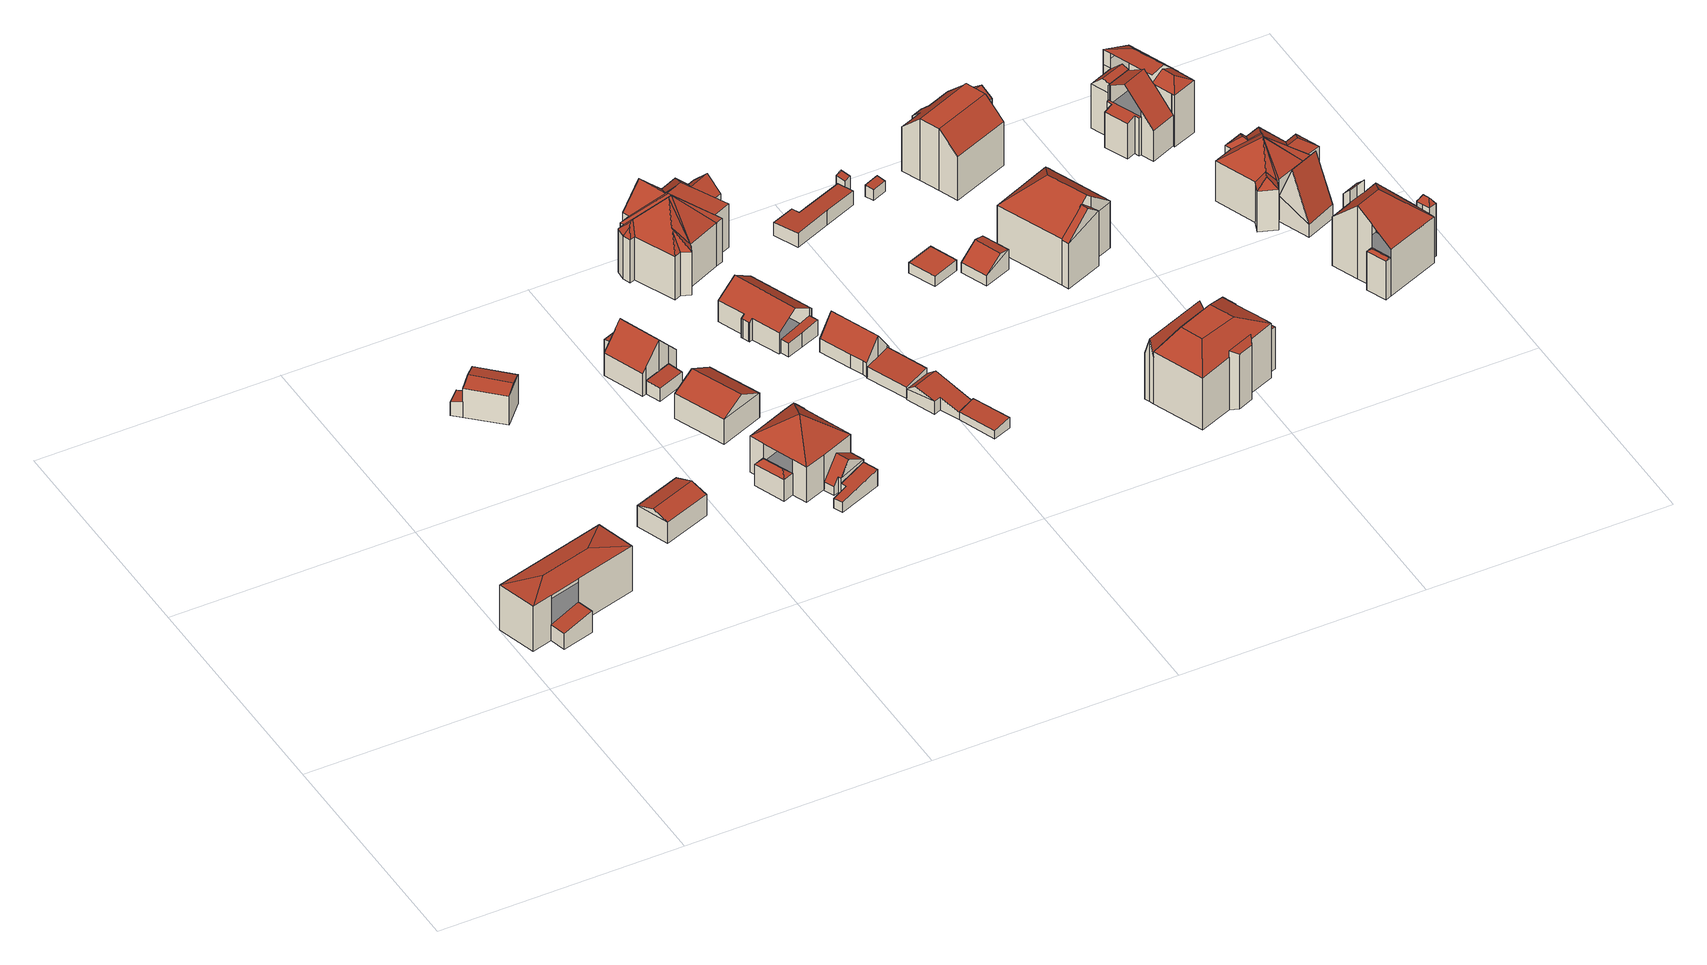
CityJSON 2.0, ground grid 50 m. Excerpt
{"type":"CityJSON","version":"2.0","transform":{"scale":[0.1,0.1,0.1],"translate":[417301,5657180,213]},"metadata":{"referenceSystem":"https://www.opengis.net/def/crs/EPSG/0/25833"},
"CityObjects":{
"building1":{"type":"Building","attributes":{"Gemeindeschluessel":14612000,"Geometrietyp2DReferenz":"3000","function":"31001_9998","roofType":"9999"},"children":["building1-1","building1-2"]},
"building1-1":{"type":"BuildingPart","attributes":{"Dachtyp_tdc":"tdcPolyFlatRoof","Dachneigung":11.46,"QualitaetDacherkennung":30,"Geometrietyp2DReferenz":"3000","measuredHeight":4.99,"roofType":"2100"},"parents":["building1"],"geometry":[{"type":"MultiSurface","lod":"2","boundaries":[[[0,1,2,3]],[[1,4,5,2]],[[6,0,3,7]],[[6,4,1,0]],[[3,2,5,7]]],"semantics":{"surfaces":[{"type":"WallSurface"},{"type":"RoofSurface"},{"type":"GroundSurface"}],"values":[0,0,0,1,2]}}]},
"building1-2":{"type":"BuildingPart","attributes":{"Dachtyp_tdc":"tdcHipRoof","Dachneigung":10.31,"QualitaetDacherkennung":32,"Geometrietyp2DReferenz":"3000","measuredHeight":11.12,"roofType":"3200"},"parents":["building1"],"geometry":[{"type":"MultiSurface","lod":"2","boundaries":[[[8,9,10,11]],[[9,12,6,7,10]],[[13,14,15,5,4]],[[14,16,17,15]],[[16,8,11,17]],[[9,8,18]],[[16,14,19]],[[8,16,19,18]],[[14,13,12,9,18,19]],[[11,10,7,5,15,17]]],"semantics":{"surfaces":[{"type":"WallSurface"},{"type":"RoofSurface"},{"type":"GroundSurface"}],"values":[0,0,0,0,0,1,1,1,1,2]}}]},
"building2":{"type":"Building","attributes":{"Gemeindeschluessel":14612000,"Geometrietyp2DReferenz":"3000","function":"31001_9998","roofType":"9999"},"children":["building2-1","building2-2"]},
"building2-1":{"type":"BuildingPart","attributes":{"Dachtyp_tdc":"tdcPolyFlatRoof","Dachneigung":10.2,"QualitaetDacherkennung":50,"Geometrietyp2DReferenz":"3000","measuredHeight":3.54,"roofType":"2100"},"parents":["building2"],"geometry":[{"type":"MultiSurface","lod":"2","boundaries":[[[20,21,22,23]],[[21,24,25,22]],[[24,26,27,25]],[[26,24,21,20]],[[23,22,25,27]]],"semantics":{"surfaces":[{"type":"WallSurface"},{"type":"RoofSurface"},{"type":"GroundSurface"}],"values":[0,0,0,1,2]}}]},
"building2-2":{"type":"BuildingPart","attributes":{"Dachtyp_tdc":"tdcGableRoof","Dachneigung":13.39,"QualitaetDacherkennung":73,"Geometrietyp2DReferenz":"3000","measuredHeight":7.38,"roofType":"3100"},"parents":["building2"],"geometry":[{"type":"MultiSurface","lod":"2","boundaries":[[[28,29,30,31]],[[29,32,33,30]],[[32,34,20,23,33]],[[32,29,35]],[[28,34,36]],[[29,28,36,35]],[[34,32,35,36]],[[31,30,33,23,27]]],"semantics":{"surfaces":[{"type":"WallSurface"},{"type":"RoofSurface"},{"type":"GroundSurface"}],"values":[0,0,0,0,0,1,1,2]}}]},
"building3":{"type":"Building","attributes":{"Dachtyp_tdc":"tdcGableRoof","Gemeindeschluessel":14612000,"Dachneigung":20.69,"QualitaetDacherkennung":50,"Geometrietyp2DReferenz":"3000","measuredHeight":6.12,"function":"31001_9998","roofType":"3100"},"geometry":[{"type":"Solid","lod":"2","boundaries":[[[[37,38,39,40]],[[38,41,42,39]],[[41,43,44,42]],[[43,37,40,44]],[[41,38,45]],[[37,43,46]],[[38,37,46,45]],[[43,41,45,46]],[[40,39,42,44]]]],"semantics":{"surfaces":[{"type":"WallSurface"},{"type":"RoofSurface"},{"type":"GroundSurface"}],"values":[[0,0,0,0,0,0,1,1,2]]}}]},
"building4":{"type":"Building","attributes":{"Dachtyp_tdc":"tdcPolyFlatRoof","Gemeindeschluessel":14612000,"Dachneigung":3.09,"QualitaetDacherkennung":51,"Geometrietyp2DReferenz":"3000","measuredHeight":3.23,"function":"31001_9998","roofType":"2100"},"geometry":[{"type":"Solid","lod":"2","boundaries":[[[[47,48,49,50]],[[48,51,52,49]],[[51,53,54,52]],[[53,47,50,54]],[[53,51,48,47]],[[50,49,52,54]]]],"semantics":{"surfaces":[{"type":"WallSurface"},{"type":"RoofSurface"},{"type":"GroundSurface"}],"values":[[0,0,0,0,1,2]]}}]},
"building5":{"type":"Building","attributes":{"Gemeindeschluessel":14612000,"Geometrietyp2DReferenz":"3000","function":"31001_9998","roofType":"9999"},"children":["building5-1","building5-2"]},
"building5-1":{"type":"BuildingPart","attributes":{"Dachtyp_tdc":"tdcPolyFlatRoof","Dachneigung":9.57,"QualitaetDacherkennung":48,"Geometrietyp2DReferenz":"3000","measuredHeight":5.52,"roofType":"2100"},"parents":["building5"],"geometry":[{"type":"MultiSurface","lod":"2","boundaries":[[[55,56,57,58]],[[59,60,61,62]],[[60,55,58,61]],[[60,59,63,56,55]],[[58,57,64,62,61]]],"semantics":{"surfaces":[{"type":"WallSurface"},{"type":"RoofSurface"},{"type":"GroundSurface"}],"values":[0,0,0,1,2]}}]},
"building5-2":{"type":"BuildingPart","attributes":{"Dachtyp_tdc":"tdcGableRoof","Dachneigung":47.65,"QualitaetDacherkennung":77,"Geometrietyp2DReferenz":"3000","measuredHeight":10.23,"roofType":"3100"},"parents":["building5"],"geometry":[{"type":"MultiSurface","lod":"2","boundaries":[[[65,66,62,67]],[[66,59,62]],[[68,57,56]],[[68,69,70,57]],[[69,71,72,70]],[[71,73,50,72]],[[73,74,75,50]],[[74,76,54,75]],[[76,77,78,54]],[[77,65,67,78]],[[74,73,71,69,68,79]],[[79,66,65,77,76,74]],[[67,62,64,57,70,72,50,75,54,78]]],"semantics":{"surfaces":[{"type":"WallSurface"},{"type":"RoofSurface"},{"type":"GroundSurface"}],"values":[0,0,0,0,0,0,0,0,0,0,1,1,2]}}]},
"building6":{"type":"Building","attributes":{"Gemeindeschluessel":14612000,"Geometrietyp2DReferenz":"3000","function":"31001_9998","roofType":"9999"},"children":["building6-1","building6-2"]},
"building6-1":{"type":"BuildingPart","attributes":{"Dachtyp_tdc":"tdcFreeFormRoof","Dachneigung":41.32,"QualitaetDacherkennung":19,"Geometrietyp2DReferenz":"3000","measuredHeight":5.94,"roofType":"5000"},"parents":["building6"],"geometry":[{"type":"MultiSurface","lod":"2","boundaries":[[[80,81,82,83]],[[81,84,85,82]],[[84,86,87,85]],[[88,89,84,81]],[[88,81,80]],[[89,88,80,86]],[[89,86,84]],[[87,83,82,85]]],"semantics":{"surfaces":[{"type":"WallSurface"},{"type":"RoofSurface"},{"type":"GroundSurface"}],"values":[0,0,0,1,1,1,1,2]}}]},
"building6-2":{"type":"BuildingPart","attributes":{"Dachtyp_tdc":"tdcTentRoof","Dachneigung":38.25,"QualitaetDacherkennung":60,"Geometrietyp2DReferenz":"3000","measuredHeight":12.88,"roofType":"3500"},"parents":["building6"],"geometry":[{"type":"MultiSurface","lod":"2","boundaries":[[[90,91,92,87,86]],[[91,93,94,92]],[[93,95,96,94]],[[95,97,98,96]],[[97,99,100,98]],[[99,101,102,100]],[[101,103,104,102]],[[103,105,106,104]],[[105,107,108,106]],[[107,109,83,108]],[[109,80,83]],[[95,93,91,110]],[[103,101,99,97,95,110]],[[107,105,103,110]],[[91,90,109,107,110]],[[87,92,94,96,98,100,102,104,106,108,83]]],"semantics":{"surfaces":[{"type":"WallSurface"},{"type":"RoofSurface"},{"type":"GroundSurface"}],"values":[0,0,0,0,0,0,0,0,0,0,0,1,1,1,1,2]}}]},
"building7":{"type":"Building","attributes":{"Dachtyp_tdc":"tdcGableRoof","Gemeindeschluessel":14612000,"Dachneigung":29.56,"QualitaetDacherkennung":70,"Geometrietyp2DReferenz":"3000","measuredHeight":8.41,"function":"31001_9998","roofType":"3100"},"geometry":[{"type":"Solid","lod":"2","boundaries":[[[[111,112,113,114]],[[112,115,116,113]],[[115,117,118,116]],[[117,111,114,118]],[[115,112,119]],[[111,117,120]],[[112,111,120,119]],[[117,115,119,120]],[[114,113,116,118]]]],"semantics":{"surfaces":[{"type":"WallSurface"},{"type":"RoofSurface"},{"type":"GroundSurface"}],"values":[[0,0,0,0,0,0,1,1,2]]}}]},
"building8":{"type":"Building","attributes":{"Dachtyp_tdc":"tdcPolyFlatRoof","Gemeindeschluessel":14612000,"Dachneigung":8.95,"QualitaetDacherkennung":44,"Geometrietyp2DReferenz":"3000","measuredHeight":3.74,"function":"31001_9998","roofType":"2100"},"geometry":[{"type":"Solid","lod":"2","boundaries":[[[[121,122,123,124]],[[122,125,126,123]],[[125,127,128,126]],[[127,129,130,128]],[[127,125,122,121,131,129]],[[130,132,124,123,126,128]],[[129,131,132,130]],[[131,121,124,132]]]],"semantics":{"surfaces":[{"type":"WallSurface"},{"type":"RoofSurface"},{"type":"GroundSurface"}],"values":[[0,0,0,0,1,2,0,0]]}}]},
"building9":{"type":"Building","attributes":{"Dachtyp_tdc":"tdcFreeFormRoof","Gemeindeschluessel":14612000,"Dachneigung":54.31,"QualitaetDacherkennung":5,"Geometrietyp2DReferenz":"3000","measuredHeight":6.63,"function":"31001_9998","roofType":"5000"},"geometry":[{"type":"Solid","lod":"2","boundaries":[[[[133,134,135,136]],[[134,137,138,135]],[[137,139,140,138]],[[139,141,142,140]],[[141,143,144,142]],[[143,133,136,144]],[[145,141,139,146]],[[143,145,146,137,134,133]],[[139,137,146]],[[143,141,145]],[[136,135,138,140,142,144]]]],"semantics":{"surfaces":[{"type":"WallSurface"},{"type":"RoofSurface"},{"type":"GroundSurface"}],"values":[[0,0,0,0,0,0,1,1,0,0,2]]}}]},
"building10":{"type":"Building","attributes":{"Gemeindeschluessel":14612000,"Geometrietyp2DReferenz":"3000","function":"31001_9998","roofType":"9999"},"children":["building10-1","building10-2"]},
"building10-1":{"type":"BuildingPart","attributes":{"Dachtyp_tdc":"tdcGableRoof","Dachneigung":34.06,"QualitaetDacherkennung":81,"Geometrietyp2DReferenz":"3000","measuredHeight":7.92,"roofType":"3100"},"parents":["building10"],"geometry":[{"type":"MultiSurface","lod":"2","boundaries":[[[147,148,149,150]],[[148,151,152,149]],[[151,153,154,152]],[[153,155,156,154]],[[155,157,158,156]],[[157,159,160,158]],[[159,161,162,160]],[[161,163,164,162]],[[163,165,166,164]],[[165,167,166]],[[168,169,170,171]],[[169,147,150,170]],[[172,165,163,161,159]],[[159,157,155,153,151,148,147,169,168,172]],[[150,149,152,154,156,158,160,162,164,166,173,174,171,170]]],"semantics":{"surfaces":[{"type":"WallSurface"},{"type":"RoofSurface"},{"type":"GroundSurface"}],"values":[0,0,0,0,0,0,0,0,0,0,0,0,1,1,2]}}]},
"building10-2":{"type":"BuildingPart","attributes":{"Dachtyp_tdc":"tdcPolyFlatRoof","Dachneigung":2.98,"QualitaetDacherkennung":50,"Geometrietyp2DReferenz":"3000","measuredHeight":3.54,"roofType":"2100"},"parents":["building10"],"geometry":[{"type":"MultiSurface","lod":"2","boundaries":[[[167,175,176,166]],[[175,177,178,176]],[[177,179,180,178]],[[179,181,174,180]],[[181,179,177,175,167,182]],[[166,176,178,180,174,173]]],"semantics":{"surfaces":[{"type":"WallSurface"},{"type":"RoofSurface"},{"type":"GroundSurface"}],"values":[0,0,0,0,1,2]}}]},
"building11":{"type":"Building","attributes":{"Dachtyp_tdc":"tdcFreeFormRoof","Gemeindeschluessel":14612000,"Dachneigung":44.69,"QualitaetDacherkennung":11,"Geometrietyp2DReferenz":"3000","measuredHeight":16.19,"function":"31001_9998","roofType":"5000"},"geometry":[{"type":"Solid","lod":"2","boundaries":[[[[183,184,185,186,187,188,189,190]],[[191,183,190,192]],[[193,191,192,194]],[[193,194,195]],[[184,183,191,193,195,196]],[[185,184,196,197]],[[198,186,185,197,199]],[[200,198,199,201]],[[202,200,201]],[[200,202,203]],[[187,186,198,200,203,204]],[[205,188,187,204,206]],[[207,205,206,208]],[[209,210,211,212,207,208,213]],[[214,209,213,215]],[[214,215,216]],[[217,218,219,220,221,222,223,224,225,226,227,228,229,230,231,232,233,234,235,236,237,238,239,240]],[[215,213,218,217]],[[213,208,219,218]],[[208,206,220,219]],[[206,204,221,220]],[[204,203,222,221]],[[203,202,223,222]],[[202,201,224,223]],[[201,199,225,224]],[[199,197,226,225]],[[197,196,227,226]],[[196,195,228,227]],[[195,194,229,228]],[[194,192,230,229]],[[192,190,231,230]],[[190,189,232,231]],[[189,241,233,232]],[[241,242,234,233]],[[242,243,235,234]],[[243,244,236,235]],[[244,245,237,236]],[[245,246,238,237]],[[246,247,239,238]],[[247,216,240,239]],[[216,215,217,240]],[[210,209,214,216,247]],[[248,249,250,211,210,247,246]],[[248,246,245]],[[249,248,245,244]],[[250,249,244,243]],[[212,242,241]],[[212,243,242]],[[211,243,212]],[[243,211,250]],[[188,205,207,212,241,189]]]],"semantics":{"surfaces":[{"type":"RoofSurface"},{"type":"WallSurface"},{"type":"GroundSurface"}],"values":[[0,0,0,1,0,0,0,0,1,1,0,0,0,0,0,0,2,1,1,1,1,1,1,1,1,1,1,1,1,1,1,1,1,1,1,1,1,1,1,1,1,0,0,0,0,0,0,0,0,0,0]]}}]},
"building12":{"type":"Building","attributes":{"Dachtyp_tdc":"tdcFreeFormRoof","Gemeindeschluessel":14612000,"Dachneigung":55.06,"QualitaetDacherkennung":5,"Geometrietyp2DReferenz":"3000","measuredHeight":7.51,"function":"31001_9998","roofType":"5000"},"geometry":[{"type":"Solid","lod":"2","boundaries":[[[[251,252,253,254]],[[252,255,256,253]],[[255,257,258,256]],[[257,259,260,258]],[[259,261,262,260]],[[261,263,264,262]],[[263,265,266,264]],[[265,267,268,266]],[[267,251,254,268]],[[263,261,259,257,255]],[[255,252,251,267,265,263]],[[254,253,256,258,260,262,264,266,268]]]],"semantics":{"surfaces":[{"type":"WallSurface"},{"type":"RoofSurface"},{"type":"GroundSurface"}],"values":[[0,0,0,0,0,0,0,0,0,1,1,2]]}}]},
"building13":{"type":"Building","attributes":{"Dachtyp_tdc":"tdcPolyFlatRoof","Gemeindeschluessel":14612000,"Dachneigung":8.53,"QualitaetDacherkennung":55,"Geometrietyp2DReferenz":"3000","measuredHeight":3.41,"function":"31001_9998","roofType":"2100"},"geometry":[{"type":"Solid","lod":"2","boundaries":[[[[269,270,271,272]],[[270,273,274,271]],[[273,275,276,274]],[[275,269,272,276]],[[275,273,270,269]],[[272,271,274,276]]]],"semantics":{"surfaces":[{"type":"WallSurface"},{"type":"RoofSurface"},{"type":"GroundSurface"}],"values":[[0,0,0,0,1,2]]}}]},
"building14":{"type":"Building","attributes":{"Dachtyp_tdc":"tdcFreeFormRoof","Gemeindeschluessel":14612000,"Dachneigung":15.06,"QualitaetDacherkennung":20,"Geometrietyp2DReferenz":"3000","measuredHeight":4.03,"function":"31001_9998","roofType":"5000"},"geometry":[{"type":"Solid","lod":"2","boundaries":[[[[277,278,279,280]],[[278,281,282,279]],[[281,283,284,282]],[[283,285,286,284]],[[285,287,288,286]],[[287,289,290,288]],[[289,277,280,290]],[[291,292,285,283]],[[289,287,292,291,281,278,277]],[[283,281,291]],[[287,285,292]],[[280,279,282,284,286,288,290]]]],"semantics":{"surfaces":[{"type":"WallSurface"},{"type":"RoofSurface"},{"type":"GroundSurface"}],"values":[[0,0,0,0,0,0,0,1,1,0,0,2]]}}]},
"building15":{"type":"Building","attributes":{"Dachtyp_tdc":"tdcPolyFlatRoof","Gemeindeschluessel":14612000,"Dachneigung":8.22,"QualitaetDacherkennung":56,"Geometrietyp2DReferenz":"3000","measuredHeight":2.42,"function":"31001_9998","roofType":"2100"},"geometry":[{"type":"Solid","lod":"2","boundaries":[[[[293,294,295,296]],[[294,297,280,295]],[[297,298,290,280]],[[298,293,296,290]],[[298,297,294,293]],[[296,295,280,290]]]],"semantics":{"surfaces":[{"type":"WallSurface"},{"type":"RoofSurface"},{"type":"GroundSurface"}],"values":[[0,0,0,0,1,2]]}}]},
"building16":{"type":"Building","attributes":{"Dachtyp_tdc":"tdcPolyFlatRoof","Gemeindeschluessel":14612000,"Dachneigung":2.94,"QualitaetDacherkennung":77,"Geometrietyp2DReferenz":"3000","measuredHeight":3.28,"function":"31001_9998","roofType":"2100"},"geometry":[{"type":"Solid","lod":"2","boundaries":[[[[299,300,301,302]],[[300,303,304,301]],[[303,305,306,304]],[[305,307,308,306]],[[307,309,310,308]],[[309,311,312,310]],[[311,313,314,312]],[[313,299,302,314]],[[313,311,309,307,305,303,300,299]],[[302,301,304,306,308,310,312,314]]]],"semantics":{"surfaces":[{"type":"WallSurface"},{"type":"RoofSurface"},{"type":"GroundSurface"}],"values":[[0,0,0,0,0,0,0,0,1,2]]}}]},
"building17":{"type":"Building","attributes":{"Dachtyp_tdc":"tdcPolyFlatRoof","Gemeindeschluessel":14612000,"Dachneigung":0,"QualitaetDacherkennung":70,"Geometrietyp2DReferenz":"3000","measuredHeight":2.45,"function":"31001_9998","roofType":"1000"},"geometry":[{"type":"Solid","lod":"2","boundaries":[[[[315,316,317,318]],[[316,319,320,317]],[[319,321,322,320]],[[321,315,318,322]],[[321,319,316,315]],[[318,317,320,322]]]],"semantics":{"surfaces":[{"type":"WallSurface"},{"type":"RoofSurface"},{"type":"GroundSurface"}],"values":[[0,0,0,0,1,2]]}}]},
"building18":{"type":"Building","attributes":{"Dachtyp_tdc":"tdcPolyFlatRoof","Gemeindeschluessel":14612000,"Dachneigung":15.65,"QualitaetDacherkennung":43,"Geometrietyp2DReferenz":"3000","measuredHeight":3.82,"function":"31001_9998","roofType":"2100"},"geometry":[{"type":"Solid","lod":"2","boundaries":[[[[323,324,325,326]],[[324,327,328,325]],[[327,329,330,328]],[[329,323,326,330]],[[329,327,324,323]],[[326,325,328,330]]]],"semantics":{"surfaces":[{"type":"WallSurface"},{"type":"RoofSurface"},{"type":"GroundSurface"}],"values":[[0,0,0,0,1,2]]}}]},
"building19":{"type":"Building","attributes":{"Dachtyp_tdc":"tdcGableRoof","Gemeindeschluessel":14612000,"Dachneigung":36.63,"QualitaetDacherkennung":11,"Geometrietyp2DReferenz":"3000","measuredHeight":5.1,"function":"31001_9998","roofType":"3100"},"geometry":[{"type":"Solid","lod":"2","boundaries":[[[[331,332,333,334]],[[332,335,336,333]],[[335,337,338,336]],[[337,331,334,338]],[[335,332,339]],[[331,337,340]],[[332,331,340,339]],[[337,335,339,340]],[[334,333,336,338]]]],"semantics":{"surfaces":[{"type":"WallSurface"},{"type":"RoofSurface"},{"type":"GroundSurface"}],"values":[[0,0,0,0,0,0,1,1,2]]}}]},
"building20":{"type":"Building","attributes":{"Dachtyp_tdc":"tdcPolyFlatRoof","Gemeindeschluessel":14612000,"Dachneigung":7.12,"QualitaetDacherkennung":58,"Geometrietyp2DReferenz":"3000","measuredHeight":2.63,"function":"31001_9998","roofType":"2100"},"geometry":[{"type":"Solid","lod":"2","boundaries":[[[[341,342,343,344]],[[342,345,346,343]],[[345,347,348,346]],[[347,341,344,348]],[[347,345,342,341]],[[344,343,346,348]]]],"semantics":{"surfaces":[{"type":"WallSurface"},{"type":"RoofSurface"},{"type":"GroundSurface"}],"values":[[0,0,0,0,1,2]]}}]},
"building21":{"type":"Building","attributes":{"Gemeindeschluessel":14612000,"Geometrietyp2DReferenz":"3000","function":"31001_9998","roofType":"9999"},"children":["building21-1","building21-2","building21-3","building21-4"]},
"building21-1":{"type":"BuildingPart","attributes":{"Dachtyp_tdc":"tdcFreeFormRoof","Dachneigung":40.19,"QualitaetDacherkennung":16,"Geometrietyp2DReferenz":"3000","measuredHeight":10.54,"roofType":"5000"},"parents":["building21"],"geometry":[{"type":"MultiSurface","lod":"2","boundaries":[[[349,350,351,352]],[[350,353,354,351]],[[353,355,356,354]],[[357,355,353]],[[358,357,353,350]],[[358,350,349]],[[357,358,349,355]],[[352,351,354,356]]],"semantics":{"surfaces":[{"type":"WallSurface"},{"type":"RoofSurface"},{"type":"GroundSurface"}],"values":[0,0,0,1,1,1,1,2]}}]},
"building21-2":{"type":"BuildingPart","attributes":{"Dachtyp_tdc":"tdcCutTentRoof","Dachneigung":34.54,"QualitaetDacherkennung":32,"Geometrietyp2DReferenz":"3000","measuredHeight":15.14,"roofType":"9999"},"parents":["building21"],"geometry":[{"type":"MultiSurface","lod":"2","boundaries":[[[359,360,349,352,361]],[[362,356,355]],[[362,363,364,356]],[[363,365,366,364]],[[367,368,369,370]],[[368,371,372,373,369]],[[374,375,376,377,378]],[[375,359,361,376]],[[363,362,360,359,375,379,380]],[[368,367,365,363,380,381]],[[371,368,381,382]],[[375,374,371,382,379]],[[382,381,380,379]],[[361,352,356,364,366,370,369,373,377,376]]],"semantics":{"surfaces":[{"type":"WallSurface"},{"type":"RoofSurface"},{"type":"GroundSurface"}],"values":[0,0,0,0,0,0,0,0,1,1,1,1,1,2]}}]},
"building21-3":{"type":"BuildingPart","attributes":{"Dachtyp_tdc":"tdcPolyFlatRoof","Dachneigung":40.76,"QualitaetDacherkennung":32,"Geometrietyp2DReferenz":"3000","measuredHeight":13.56,"roofType":"2100"},"parents":["building21"],"geometry":[{"type":"MultiSurface","lod":"2","boundaries":[[[383,384,370,385]],[[384,367,370]],[[386,366,365]],[[386,387,388,366]],[[387,383,385,388]],[[387,386,384,383]],[[385,370,366,388]]],"semantics":{"surfaces":[{"type":"WallSurface"},{"type":"RoofSurface"},{"type":"GroundSurface"}],"values":[0,0,0,0,0,1,2]}}]},
"building21-4":{"type":"BuildingPart","attributes":{"Dachtyp_tdc":"tdcFreeFormRoof","Dachneigung":74.78,"QualitaetDacherkennung":21,"Geometrietyp2DReferenz":"3000","measuredHeight":14.39,"roofType":"5000"},"parents":["building21"],"geometry":[{"type":"MultiSurface","lod":"2","boundaries":[[[389,390,391,392]],[[390,378,377,391]],[[372,393,394,373]],[[393,395,396,394]],[[395,397,398,396]],[[397,389,392,398]],[[393,372,378,399]],[[378,390,399]],[[390,389,397,395,393,399]],[[392,391,377,373,394,396,398]]],"semantics":{"surfaces":[{"type":"WallSurface"},{"type":"RoofSurface"},{"type":"GroundSurface"}],"values":[0,0,0,0,0,0,1,1,1,2]}}]},
"building22":{"type":"Building","attributes":{"Gemeindeschluessel":14612000,"Geometrietyp2DReferenz":"3000","function":"31001_9998","roofType":"9999"},"children":["building22-1","building22-2"]},
"building22-1":{"type":"BuildingPart","attributes":{"Dachtyp_tdc":"tdcHipAndGableRoof","Dachneigung":39.86,"QualitaetDacherkennung":51,"Geometrietyp2DReferenz":"3000","measuredHeight":16.33,"roofType":"5000"},"parents":["building22"],"geometry":[{"type":"MultiSurface","lod":"2","boundaries":[[[400,401,402,403,404,405,406,407]],[[408,403,402,409]],[[410,404,403,408]],[[409,402,401,411]],[[411,401,400,412,413]],[[414,415,405,416]],[[417,415,414]],[[416,405,404,410]],[[418,419,420,421,422,423,424,425,426]],[[417,414,419,418]],[[414,416,420,419]],[[416,410,421,420]],[[410,408,422,421]],[[408,409,423,422]],[[409,411,424,423]],[[411,413,425,424]],[[427,417,418,426,428]],[[405,415,417,406]],[[417,427,429,430,407,406]]],"semantics":{"surfaces":[{"type":"RoofSurface"},{"type":"WallSurface"},{"type":"GroundSurface"}],"values":[0,1,1,1,1,1,1,1,2,1,1,1,1,1,1,1,1,0,0]}}]},
"building22-2":{"type":"BuildingPart","attributes":{"Dachtyp_tdc":"tdcGableRoof","Dachneigung":41.8,"QualitaetDacherkennung":32,"Geometrietyp2DReferenz":"3000","measuredHeight":15.16,"roofType":"3100"},"parents":["building22"],"geometry":[{"type":"MultiSurface","lod":"2","boundaries":[[[412,431,432,425,413]],[[431,433,434,432]],[[433,428,426,434]],[[433,431,435]],[[431,412,430,436,435]],[[428,433,435,436,429,437]],[[425,432,434,426]]],"semantics":{"surfaces":[{"type":"WallSurface"},{"type":"RoofSurface"},{"type":"GroundSurface"}],"values":[0,0,0,0,1,1,2]}}]},
"building23":{"type":"Building","attributes":{"Gemeindeschluessel":14612000,"Geometrietyp2DReferenz":"3000","function":"31001_9998","roofType":"9999"},"children":["building23-1","building23-2"]},
"building23-1":{"type":"BuildingPart","attributes":{"Dachtyp_tdc":"tdcCutGableRoof","Dachneigung":43.38,"QualitaetDacherkennung":39,"Geometrietyp2DReferenz":"3000","measuredHeight":14.21,"roofType":"9999"},"parents":["building23"],"geometry":[{"type":"MultiSurface","lod":"2","boundaries":[[[438,439,440,441,442]],[[439,443,444,440]],[[443,445,446,444]],[[445,447,448,446]],[[447,449,450,448]],[[449,451,452,450]],[[451,453,454,452]],[[453,455,456,454]],[[455,457,458,456]],[[457,459,460,458]],[[459,461,462,463,460]],[[445,443,439,438,464]],[[465,461,459,457,455,453,451,449,447]],[[464,465,447,445]],[[441,440,444,446,448,450,452,454,456,458,460,463,466,467]]],"semantics":{"surfaces":[{"type":"WallSurface"},{"type":"RoofSurface"},{"type":"GroundSurface"}],"values":[0,0,0,0,0,0,0,0,0,0,0,1,1,1,2]}}]},
"building23-2":{"type":"BuildingPart","attributes":{"Dachtyp_tdc":"tdcGableRoof","Dachneigung":37.5,"QualitaetDacherkennung":70,"Geometrietyp2DReferenz":"3000","measuredHeight":13.9,"roofType":"3100"},"parents":["building23"],"geometry":[{"type":"MultiSurface","lod":"2","boundaries":[[[462,468,469,463]],[[468,470,471,469]],[[470,442,441,471]],[[470,468,472]],[[468,462,473,474,472]],[[442,470,472,474,475]],[[463,469,471,441,467,466]]],"semantics":{"surfaces":[{"type":"WallSurface"},{"type":"RoofSurface"},{"type":"GroundSurface"}],"values":[0,0,0,0,1,1,2]}}]},
"building24":{"type":"Building","attributes":{"Gemeindeschluessel":14612000,"Geometrietyp2DReferenz":"3000","function":"31001_9998","roofType":"9999"},"children":["building24-1","building24-2","building24-3","building24-4","building24-5"]},
"building24-1":{"type":"BuildingPart","attributes":{"Dachtyp_tdc":"tdcPolyFlatRoof","Dachneigung":13.49,"QualitaetDacherkennung":45,"Geometrietyp2DReferenz":"3000","measuredHeight":8.73,"roofType":"2100"},"parents":["building24"],"geometry":[{"type":"MultiSurface","lod":"2","boundaries":[[[476,477,478,479]],[[477,480,481,478]],[[480,482,483,481]],[[482,484,485,483]],[[484,486,487,485]],[[486,488,489,487]],[[490,476,479,491]],[[490,492,488,486,484,482,480,477,476]],[[479,478,481,483,485,487,489,493,491]]],"semantics":{"surfaces":[{"type":"WallSurface"},{"type":"RoofSurface"},{"type":"GroundSurface"}],"values":[0,0,0,0,0,0,0,1,2]}}]},
"building24-2":{"type":"BuildingPart","attributes":{"Dachtyp_tdc":"tdcGableRoof","Dachneigung":47.18,"QualitaetDacherkennung":30,"Geometrietyp2DReferenz":"3000","measuredHeight":14.16,"roofType":"3100"},"parents":["building24"],"geometry":[{"type":"MultiSurface","lod":"2","boundaries":[[[494,495,496,497]],[[495,498,490,491,496]],[[499,500,501,502,489,488]],[[503,498,495,494,504,505,506,507]],[[507,508,509,500,499,503]],[[510,511,512,497,496,491,493,489,502]]],"semantics":{"surfaces":[{"type":"WallSurface"},{"type":"RoofSurface"},{"type":"GroundSurface"}],"values":[0,0,0,1,1,2]}}]},
"building24-3":{"type":"BuildingPart","attributes":{"Dachtyp_tdc":"tdcHipAndGableRoof","Dachneigung":46.14,"QualitaetDacherkennung":28,"Geometrietyp2DReferenz":"3000","measuredHeight":14.33,"roofType":"5000"},"parents":["building24"],"geometry":[{"type":"MultiSurface","lod":"2","boundaries":[[[513,514,515]],[[513,516,517,514]],[[516,518,519,517]],[[518,520,521,519]],[[520,522,523,521]],[[518,524,525]],[[526,527,525,524,528,508,529,506]],[[518,525,527,530,520]],[[520,530,522]],[[513,528,524,516]],[[516,524,518]],[[514,517,519,521,523,512,511,510]]],"semantics":{"surfaces":[{"type":"WallSurface"},{"type":"RoofSurface"},{"type":"GroundSurface"}],"values":[0,0,0,0,0,1,1,1,0,0,0,2]}}]},
"building24-4":{"type":"BuildingPart","attributes":{"Dachtyp_tdc":"tdcHipAndGableRoof","Dachneigung":27.25,"QualitaetDacherkennung":67,"Geometrietyp2DReferenz":"3000","measuredHeight":13.35,"roofType":"5000"},"parents":["building24"],"geometry":[{"type":"MultiSurface","lod":"2","boundaries":[[[530,531,532,523,522]],[[531,533,534,532]],[[533,531,535]],[[531,530,536,535]],[[504,533,535,536,537]],[[523,532,534,497,512]]],"semantics":{"surfaces":[{"type":"WallSurface"},{"type":"RoofSurface"},{"type":"GroundSurface"}],"values":[0,0,1,1,1,2]}}]},
"building24-5":{"type":"BuildingPart","attributes":{"Dachtyp_tdc":"tdcGableRoof","Dachneigung":42.93,"QualitaetDacherkennung":23,"Geometrietyp2DReferenz":"3000","measuredHeight":12.66,"roofType":"3100"},"parents":["building24"],"geometry":[{"type":"MultiSurface","lod":"2","boundaries":[[[501,538,539,502]],[[538,515,514,539]],[[538,540,541,542,515]],[[543,541,540,544]],[[501,500,544,540,538]],[[514,510,502,539]]],"semantics":{"surfaces":[{"type":"WallSurface"},{"type":"RoofSurface"},{"type":"GroundSurface"}],"values":[0,0,1,1,0,2]}}]},
"building25":{"type":"Building","attributes":{"Dachtyp_tdc":"tdcFreeFormRoof","Gemeindeschluessel":14612000,"Dachneigung":39.38,"QualitaetDacherkennung":30,"Geometrietyp2DReferenz":"3000","measuredHeight":14.17,"function":"31001_9998","roofType":"5000"},"geometry":[{"type":"Solid","lod":"2","boundaries":[[[[545,546,547,548]],[[546,549,550,547]],[[549,551,552,550]],[[551,553,554,552]],[[553,555,556,554]],[[555,557,558,556]],[[557,559,560,558]],[[559,561,562,560]],[[561,563,564,562]],[[563,565,566,564]],[[565,567,568,566]],[[567,569,570,568]],[[569,571,572,570]],[[571,573,574,572]],[[573,575,576,574]],[[575,577,578,576]],[[577,545,548,578]],[[579,580,575,573]],[[579,573,571]],[[581,582,580,579,571,569]],[[583,584,585,581,569,567]],[[586,583,567,565]],[[587,588,586,565,563]],[[587,563,561]],[[588,587,561,559]],[[584,555,553]],[[583,555,584]],[[583,557,555]],[[583,559,557]],[[586,559,583]],[[559,586,588]],[[585,584,553,551]],[[589,590,585,551,549]],[[589,549,546]],[[590,589,546,545]],[[582,581,585,590,545,577]],[[580,582,577,575]],[[548,547,550,552,554,556,558,560,562,564,566,568,570,572,574,576,578]]]],"semantics":{"surfaces":[{"type":"WallSurface"},{"type":"RoofSurface"},{"type":"GroundSurface"}],"values":[[0,0,0,0,0,0,0,0,0,0,0,0,0,0,0,0,0,1,1,1,1,1,1,1,1,1,1,1,1,1,1,1,1,1,1,1,1,2]]}}]},
"building26":{"type":"Building","attributes":{"Dachtyp_tdc":"tdcGableRoof","Gemeindeschluessel":14612000,"Dachneigung":69.29,"QualitaetDacherkennung":4,"Geometrietyp2DReferenz":"3000","measuredHeight":13.46,"function":"31001_9998","roofType":"3100"},"geometry":[{"type":"Solid","lod":"2","boundaries":[[[[591,592,593,594]],[[592,595,596,593]],[[595,597,598,596]],[[597,591,594,598]],[[595,592,599]],[[591,597,600]],[[592,591,600,599]],[[597,595,599,600]],[[594,593,596,598]]]],"semantics":{"surfaces":[{"type":"WallSurface"},{"type":"RoofSurface"},{"type":"GroundSurface"}],"values":[[0,0,0,0,0,0,1,1,2]]}}]},
"building27":{"type":"Building","attributes":{"Gemeindeschluessel":14612000,"Geometrietyp2DReferenz":"3000","function":"31001_9998","roofType":"9999"},"children":["building27-1","building27-2","building27-3","building27-4"]},
"building27-1":{"type":"BuildingPart","attributes":{"Dachtyp_tdc":"tdcFreeFormRoof","Dachneigung":58.04,"QualitaetDacherkennung":11,"Geometrietyp2DReferenz":"3000","measuredHeight":13.32,"roofType":"5000"},"parents":["building27"],"geometry":[{"type":"MultiSurface","lod":"2","boundaries":[[[601,602,603,604]],[[602,605,606,607,603]],[[608,609,610,611,612]],[[613,605,602]],[[614,613,602,601]],[[614,601,609,608]],[[613,614,608,605]],[[610,604,603,607,611]],[[609,601,604,610]]],"semantics":{"surfaces":[{"type":"WallSurface"},{"type":"RoofSurface"},{"type":"GroundSurface"}],"values":[0,0,0,1,1,1,1,2,0]}}]},
"building27-2":{"type":"BuildingPart","attributes":{"Dachtyp_tdc":"tdcPolyFlatRoof","Dachneigung":44.95,"QualitaetDacherkennung":39,"Geometrietyp2DReferenz":"3000","measuredHeight":14.02,"roofType":"2100"},"parents":["building27"],"geometry":[{"type":"MultiSurface","lod":"2","boundaries":[[[615,616,617,618]],[[616,619,620,617]],[[621,622,623,624,625]],[[622,615,618,623]],[[622,621,619,616,615]],[[618,617,624,623]]],"semantics":{"surfaces":[{"type":"WallSurface"},{"type":"RoofSurface"},{"type":"GroundSurface"}],"values":[0,0,0,0,1,2]}}]},
"building27-3":{"type":"BuildingPart","attributes":{"Dachtyp_tdc":"tdcHipAndGableRoof","Dachneigung":38.1,"QualitaetDacherkennung":32,"Geometrietyp2DReferenz":"3000","measuredHeight":16.65,"roofType":"5000"},"parents":["building27"],"geometry":[{"type":"MultiSurface","lod":"2","boundaries":[[[626,627,628,629,630]],[[631,606,612,632,633,634]],[[633,620,625,635,627,634]],[[627,626,636,631,634]],[[628,637,624,617,638,610,611,607,639,640,629]],[[627,635,637,628]],[[635,625,624,637]],[[620,633,638,617]],[[633,632,610,638]],[[632,612,611,610]],[[606,631,639,607]],[[631,636,641,640,639]]],"semantics":{"surfaces":[{"type":"WallSurface"},{"type":"RoofSurface"},{"type":"GroundSurface"}],"values":[0,1,1,1,2,0,0,0,0,0,0,0]}}]},
"building27-4":{"type":"BuildingPart","attributes":{"Dachtyp_tdc":"tdcFreeFormRoof","Dachneigung":40.09,"QualitaetDacherkennung":29,"Geometrietyp2DReferenz":"3000","measuredHeight":9.4,"roofType":"5000"},"parents":["building27"],"geometry":[{"type":"MultiSurface","lod":"2","boundaries":[[[641,642,643,640]],[[642,644,645,643]],[[644,630,629,645]],[[646,630,644]],[[647,646,644,642]],[[647,642,641]],[[646,647,641,630]],[[640,643,645,629]]],"semantics":{"surfaces":[{"type":"WallSurface"},{"type":"RoofSurface"},{"type":"GroundSurface"}],"values":[0,0,0,1,1,0,1,2]}}]}
},
"vertices":[
[142,104,53],[76,86,39],[76,86,4],[142,104,4],[67,119,39],[67,119,4],[133,137,53],[133,137,4],
[237,253,107],[260,172,107],[260,172,4],[237,253,4],[133,137,107],[67,119,107],[24,107,107],[24,107,4],[1,189,107],[1,189,4],[184,196,115],[76,167,115],
[168,632,142],[151,648,138],[151,648,107],[168,632,107],[176,672,138],[176,672,107],[191,657,142],[191,657,107],
[213,680,172],[273,620,173],[273,620,107],[213,680,107],[230,574,173],[230,574,107],[168,632,173],[251,596,180],[190,655,180],
[438,223,119],[340,187,119],[340,187,71],[438,223,71],[315,254,119],[315,254,71],[413,290,119],[413,290,71],[328,219,132],[426,255,132],
[539,549,145],[550,519,143],[550,519,113],[539,549,113],[494,497,143],[494,497,113],[482,527,145],[482,527,113],
[506,661,164],[515,638,168],[515,638,113],[506,661,113],[469,620,168],[460,643,164],[460,643,113],[469,620,113],[482,625,168],[482,625,113],
[441,609,165],[469,620,200],[441,609,113],[515,638,177],[525,642,165],[525,642,113],[558,556,165],[558,556,113],[539,549,187],[514,539,216],[514,539,113],[482,527,176],[473,524,165],[473,524,113],[482,625,216],
[580,164,154],[558,155,154],[558,155,105],[580,164,105],[533,219,154],[533,219,105],[555,227,154],[555,227,105],[564,171,165],[548,212,165],
[555,227,187],[544,256,188],[544,256,105],[634,292,188],[634,292,105],[656,300,188],[656,300,105],[658,297,188],[658,297,105],[665,279,188],[665,279,105],[666,275,187],[666,275,105],[705,178,185],[705,178,105],[636,150,185],[636,150,105],[592,133,185],[592,133,105],[580,164,186],[624,218,234],
[542,348,160],[499,454,160],[499,454,103],[542,348,103],[590,491,159],[590,491,103],[633,384,159],[633,384,103],[544,472,187],[587,366,187],
[630,103,121],[662,116,127],[662,116,99],[630,103,99],[658,127,127],[658,127,99],[716,150,137],[716,150,99],[728,120,137],[728,120,99],[638,85,121],[638,85,99],
[655,133,139],[645,129,123],[645,129,103],[655,133,103],[636,150,123],[636,150,103],[705,178,143],[705,178,103],[716,150,143],[716,150,103],[658,127,139],[658,127,103],[678,135,169],[667,163,169],
[710,562,162],[709,564,162],[709,564,118],[710,562,118],[704,576,162],[704,576,118],[703,580,162],[703,580,118],[710,583,167],[710,583,118],[688,639,167],[688,639,118],[730,655,197],[730,655,118],[771,671,167],[771,671,118],[823,540,167],[823,540,118],[818,538,171],[818,538,118],[818,538,154],[740,507,167],[717,565,167],[717,565,118],[740,507,118],[781,523,197],[781,523,118],[745,509,118],
[825,520,154],[825,520,118],[785,505,151],[785,505,118],[751,492,149],[751,492,118],[745,509,149],[781,523,151],
[745,837,260],[744,837,260],[724,845,275],[713,840,275],[712,839,275],[690,830,275],[769,799,216],[805,814,216],[752,857,245],[792,841,216],[794,875,247],[806,846,216],[782,903,216],[768,897,216],[756,924,216],[694,847,262],[720,908,216],[671,903,263],[714,922,216],[685,909,216],[628,884,216],[634,870,216],[690,829,275],[610,860,216],[693,822,275],[613,853,216],[616,834,234],[623,837,234],[683,814,279],[691,817,279],[599,847,216],[612,828,230],[598,826,216],[603,810,216],[598,826,117],[599,847,117],[613,853,117],[610,860,117],[634,870,117],[628,884,117],[685,909,117],[714,922,117],[720,908,117],[756,924,117],[768,897,117],[782,903,117],[806,846,117],[792,841,117],[805,814,117],[769,799,117],[775,784,117],[761,778,117],[691,747,117],[683,728,117],[664,736,117],[651,730,117],[614,814,117],[603,810,117],[775,784,216],[761,778,216],[691,747,216],[683,728,216],[664,736,216],[651,730,216],[614,814,216],[664,764,242],[667,767,245],[666,771,247],
[835,418,144],[809,483,144],[809,483,113],[835,418,113],[838,495,188],[838,495,113],[866,506,144],[866,506,113],[906,405,144],[906,405,113],[902,403,151],[902,403,113],[878,393,188],[878,393,113],[849,382,144],[849,382,113],[846,391,144],[846,391,113],
[849,382,137],[902,403,146],[902,403,111],[849,382,111],[935,318,146],[935,318,111],[883,297,137],[883,297,111],
[938,203,126],[922,243,138],[922,243,109],[938,203,109],[907,237,138],[907,237,109],[883,297,133],[883,297,109],[935,318,134],[935,318,109],[959,258,138],[959,258,109],[975,218,126],[975,218,109],[890,278,150],[943,299,150],
[1006,140,133],[968,125,127],[968,125,109],[1006,140,109],[938,203,127],[975,218,133],
[903,737,166],[881,788,163],[881,788,133],[903,737,133],[928,806,163],[928,806,133],[934,790,164],[934,790,133],[966,802,164],[966,802,133],[1033,828,164],[1033,828,133],[1046,795,166],[1046,795,133],[979,768,166],[979,768,133],
[1069,532,150],[1046,588,150],[1046,588,126],[1069,532,126],[1102,610,150],[1102,610,126],[1124,554,150],[1124,554,126],
[1051,848,173],[1060,831,168],[1060,831,135],[1051,848,135],[1045,823,168],[1045,823,135],[1036,840,173],[1036,840,135],
[1185,569,171],[1207,513,171],[1207,513,125],[1185,569,125],[1151,491,148],[1151,491,125],[1129,546,148],[1129,546,125],[1187,505,176],[1165,561,176],
[1085,790,156],[1077,807,159],[1077,807,132],[1085,790,132],[1108,820,159],[1108,820,132],[1115,802,156],[1115,802,132],
[1469,153,173],[1491,162,173],[1491,162,77],[1469,153,77],[1518,94,173],[1518,94,77],[1496,86,173],[1496,86,77],[1505,95,183],[1484,148,183],
[1470,153,202],[1469,153,202],[1470,153,77],[1496,86,202],[1500,75,202],[1500,75,77],[1447,54,200],[1447,54,77],[1391,32,198],[1323,5,196],[1323,5,77],[1391,32,77],[1282,111,196],[1282,111,183],[1282,111,77],[1420,166,201],[1459,181,202],[1459,181,77],[1420,166,77],[1420,166,183],[1414,145,229],[1435,94,229],[1356,67,229],[1338,114,229],
[1409,25,202],[1391,32,213],[1409,25,77],[1447,54,213],[1440,38,202],[1440,38,77],
[1390,176,183],[1412,185,183],[1412,185,77],[1390,176,77],[1278,120,221],[1278,120,77],[1274,130,183],[1274,130,77],[1357,163,183],[1357,163,77],[1407,171,221],
[1351,471,267],[1400,491,223],[1359,594,223],[1354,606,223],[1347,624,223],[1345,629,223],[1306,549,278],[1339,466,278],[1354,606,220],[1359,594,220],[1347,624,220],[1400,491,220],[1351,471,242],[1351,471,220],[1327,622,220],[1327,622,223],[1345,629,220],[1220,579,220],[1220,579,115],[1327,622,115],[1345,629,115],[1347,624,115],[1354,606,115],[1359,594,115],[1400,491,115],[1351,471,115],[1275,441,115],[1275,441,220],[1275,441,218],[1311,455,252],[1326,461,266],
[1358,456,242],[1358,456,115],[1281,425,218],[1281,425,115],[1331,445,266],[1325,461,266],[1277,442,220],
[1320,805,273],[1335,766,232],[1335,766,132],[1320,805,132],[1320,805,252],[1216,718,232],[1216,718,132],[1200,759,273],[1200,759,132],[1184,799,274],[1184,799,132],[1168,839,233],[1168,839,132],[1216,858,233],[1216,858,132],[1209,875,216],[1209,875,132],[1233,885,216],[1233,885,132],[1240,868,233],[1240,868,132],[1287,887,233],[1287,887,132],[1301,852,268],[1301,852,250],[1301,852,132],[1319,806,273],[1303,847,274],[1303,847,132],[1319,806,132],
[1317,859,250],[1317,859,132],[1336,812,252],[1336,812,132],[1327,834,271],[1303,847,255],[1311,828,271],[1319,806,253],
[1565,685,208],[1561,695,208],[1561,695,122],[1565,685,122],[1542,687,203],[1542,687,122],[1522,735,203],[1522,735,122],[1541,743,208],[1541,743,122],[1537,754,208],[1537,754,122],[1541,756,209],[1541,756,122],[1569,686,209],[1569,686,122],[1555,721,209],[1555,721,122],
[1631,680,192],[1580,659,192],[1580,659,122],[1631,680,122],[1569,686,223],[1541,756,242],[1543,756,242],[1543,756,223],[1543,756,122],[1555,721,264],[1614,722,241],[1613,725,244],[1607,738,260],[1606,742,264],[1603,748,260],[1592,776,242],[1592,776,122],[1606,742,122],[1613,725,122],
[1577,815,225],[1577,815,122],[1577,815,223],[1571,830,225],[1571,830,122],[1636,856,225],[1636,856,122],[1678,751,225],[1678,751,122],[1663,745,225],[1663,745,122],[1571,830,260],[1615,802,265],[1613,725,260],[1642,736,265],[1577,815,260],[1606,742,260],[1663,745,242],
[1682,696,241],[1682,696,122],[1632,676,241],[1632,676,122],[1649,709,256],[1639,735,256],[1613,725,241],
[1527,795,223],[1527,795,122],[1537,770,249],[1587,790,249],[1577,813,225],[1592,776,244],[1543,756,244],
[1769,516,196],[1795,527,196],[1795,527,103],[1769,516,103],[1815,476,196],[1815,476,103],[1788,466,196],[1788,466,103],[1790,461,196],[1790,461,103],[1771,454,196],[1771,454,103],[1708,429,196],[1708,429,103],[1703,427,196],[1703,427,103],[1694,404,196],[1694,404,103],[1658,418,196],[1658,418,103],[1668,443,196],[1668,443,103],[1634,529,196],[1634,529,103],[1675,545,196],[1675,545,103],[1669,558,196],[1669,558,103],[1710,574,196],[1710,574,103],[1715,563,196],[1715,563,103],[1746,575,196],[1746,575,103],[1698,546,214],[1702,534,214],[1725,523,227],[1724,525,227],[1712,495,245],[1713,495,245],[1714,498,243],[1689,443,212],[1683,429,212],[1688,442,212],[1780,492,218],[1753,481,218],
[1795,390,133],[1733,363,129],[1733,363,100],[1795,390,100],[1708,429,158],[1708,429,100],[1771,454,161],[1771,454,100],[1719,400,235],[1781,426,235],
[1906,260,201],[1918,231,201],[1918,231,81],[1906,260,81],[1902,225,201],[1902,225,188],[1902,225,81],[1891,253,201],[1891,254,201],[1891,254,81],[1891,253,81],[1891,253,189],[1907,236,215],[1902,249,215],
[1819,343,206],[1825,328,221],[1825,328,81],[1819,343,81],[1825,328,222],[1825,328,193],[1789,314,222],[1783,328,206],[1783,328,81],[1789,314,81],[1789,314,193],
[1777,212,223],[1765,241,248],[1765,241,81],[1777,212,81],[1777,212,169],[1906,215,187],[1891,254,189],[1856,341,193],[1820,264,248],[1743,295,193],[1794,170,188],[1743,295,81],[1856,341,81],[1906,215,81],[1794,170,81],[1794,170,169],
[1781,165,169],[1781,165,81],[1764,206,169],[1764,206,81],[1773,202,175],[1787,167,175]
]}
